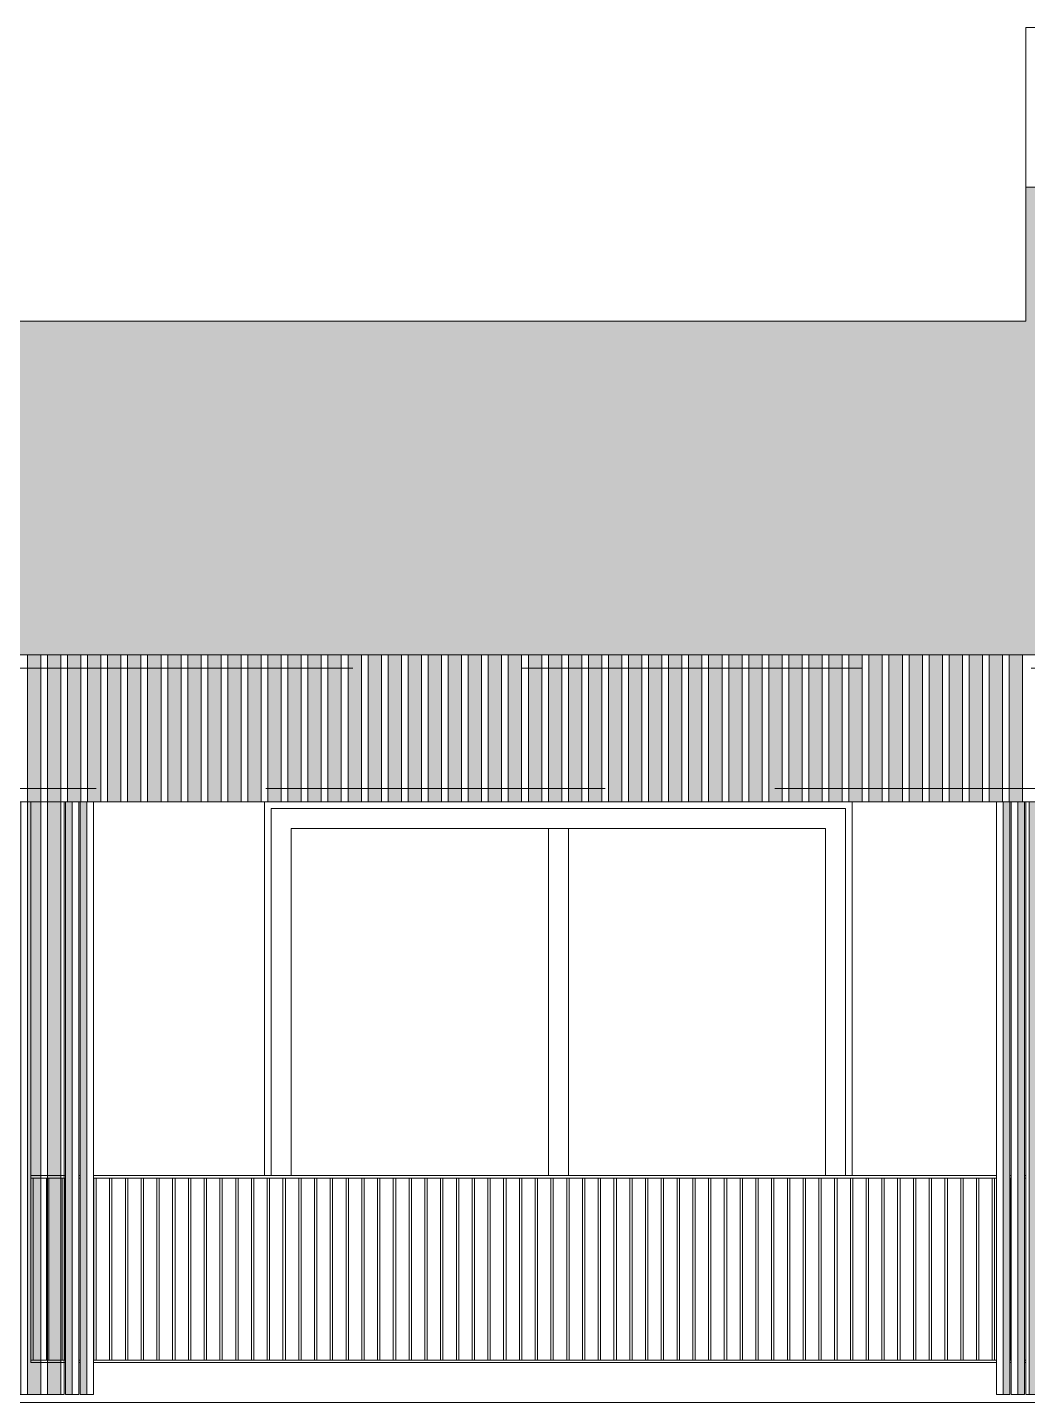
# Model space of a CAD drawing. Header units: metres. Extents: x -197 to 1099, y -24 to 14.
# Drawn here: x 742.76 to 746.5, y 3.36 to 8.5 of the extents above; entities that cross this region are included whole.
import ezdxf

# ---------------------------------------------------------------- set-up
doc = ezdxf.new("R2010")
doc.units = ezdxf.units.M
doc.header["$LTSCALE"] = 0.001
doc.linetypes.add('HIDDENX2', pattern=[19.05, 12.7, -6.35])
doc.layers.get('0').update_dxf_attribs({"lineweight": 13, "true_color": 0x000000})
for name, color, linetype, lineweight, true_color in [('Jach-Anotaciones-CalidaddeLínea  0.13', 7, 'Continuous', 13, 0x000000), ('Jach-Anotaciones-CalidaddeLínea 0.09', 7, 'Continuous', 9, 0x000000), ('Jach-Anotaciones-CalidaddeLínea 0.18', 7, 'Continuous', 18, 0x000000), ('Jach-Anotaciones-Hatch-Lum40%', 7, 'Continuous', 13, 0x999999), ('Jach-Anotaciones-Hatch-Lum50%', 9, 'Continuous', 13, 0x808080), ('JACH-Arq-Lineas-Proyeccion', 250, 'HIDDENX2', 13, 0x333333), ('JACH-Arq-Muros03Bajos', 7, 'Continuous', 13, 0x404040), ('JACH-Arq-Ventanas-BajasyPisoTecho', 7, 'Continuous', 13, 0x404040)]:
    doc.layers.add(name, color=color, linetype=linetype, lineweight=lineweight, true_color=true_color)

# ---------------------------------------------------------------- blocks, each defined once
blk = doc.blocks.new('A$Cb2f9599b')
at = {"lineweight": 0, "ltscale": 100}
blk.add_wipeout([(-0.0845, 2.091), (-0.0595, 2.091), (-0.0595, -0.129), (-0.0845, -0.129)], dxfattribs=at)
blk.add_wipeout([(-0.1095, 2.091), (-0.0845, 2.091), (-0.0845, -0.129), (-0.1095, -0.129)], dxfattribs=at)
at = {"layer": 'Jach-Anotaciones-Hatch-Lum40%', "lineweight": 0, "ltscale": 100}
h = blk.add_hatch(color=256, dxfattribs=at)
h.dxf.hatch_style = 1
h.paths.add_polyline_path([(-0.1095, 2.091), (-0.0845, 2.091), (-0.0845, -0.129), (-0.1095, -0.129)])
at = {"layer": 'Jach-Anotaciones-CalidaddeLínea 0.09', "lineweight": 0, "ltscale": 100}
for points in [[(-0.1095, 2.091), (-0.0845, 2.091), (-0.0845, -0.129), (-0.1095, -0.129)], [(-0.0845, 2.091), (-0.0595, 2.091), (-0.0595, -0.129), (-0.0845, -0.129)]]:
    blk.add_lwpolyline(points, close=True, dxfattribs=at)
blk = doc.blocks.new('A$Cbd59a7a6')
at = {"layer": 'Jach-Anotaciones-Hatch-Lum40%', "lineweight": 0, "ltscale": 100}
h = blk.add_hatch(color=256, dxfattribs=at)
h.dxf.hatch_style = 1
h.paths.add_polyline_path([(3.6125, -0.55), (3.6625, -0.55), (3.6625, -2.77), (3.6125, -2.77)])
h = blk.add_hatch(color=256, dxfattribs=at)
h.dxf.hatch_style = 1
h.paths.add_polyline_path([(3.6875, -0.55), (3.7375, -0.55), (3.7375, -2.77), (3.6875, -2.77)])
h = blk.add_hatch(color=256, dxfattribs=at)
h.dxf.hatch_style = 1
h.paths.add_polyline_path([(3.7625, -0.55), (3.8125, -0.55), (3.8125, -2.77), (3.7625, -2.77)])
h = blk.add_hatch(color=256, dxfattribs=at)
h.dxf.hatch_style = 1
h.paths.add_polyline_path([(3.8375, -0.55), (3.8875, -0.55), (3.8875, -2.77), (3.8375, -2.77)])
h = blk.add_hatch(color=256, dxfattribs=at)
h.dxf.hatch_style = 1
h.paths.add_polyline_path([(3.9125, -0.55), (3.9625, -0.55), (3.9625, -2.77), (3.9125, -2.77)])
h = blk.add_hatch(color=256, dxfattribs=at)
h.dxf.hatch_style = 1
h.paths.add_polyline_path([(3.9875, -0.55), (4.0375, -0.55), (4.0375, -2.77), (3.9875, -2.77)])
at = {"layer": 'Jach-Anotaciones-CalidaddeLínea 0.09', "lineweight": 0, "ltscale": 100}
for points in [[(3.6125, -0.55), (3.6625, -0.55), (3.6625, -2.77), (3.6125, -2.77)], [(3.6875, -0.55), (3.7375, -0.55), (3.7375, -2.77), (3.6875, -2.77)], [(3.7625, -0.55), (3.8125, -0.55), (3.8125, -2.77), (3.7625, -2.77)], [(3.8375, -0.55), (3.8875, -0.55), (3.8875, -2.77), (3.8375, -2.77)], [(3.9125, -0.55), (3.9625, -0.55), (3.9625, -2.77), (3.9125, -2.77)], [(3.9875, -0.55), (4.0375, -0.55), (4.0375, -2.77), (3.9875, -2.77)]]:
    blk.add_lwpolyline(points, close=True, dxfattribs=at)
at = {"layer": 'Jach-Anotaciones-CalidaddeLínea 0.18', "lineweight": 0, "ltscale": 100}
blk.add_lwpolyline([(3.6, -0.55), (4.05, -0.55), (4.05, -2.77), (3.6, -2.77)], close=True, dxfattribs=at)
blk = doc.blocks.new('A$C598ee789')
at = {"layer": 'Jach-Anotaciones-Hatch-Lum40%', "lineweight": 0, "ltscale": 100}
h = blk.add_hatch(color=256, dxfattribs=at)
h.dxf.hatch_style = 1
h.paths.add_polyline_path([(-11.5875, -2), (-11.5375, -2), (-11.5375, -2.55), (-11.5875, -2.55)])
h = blk.add_hatch(color=256, dxfattribs=at)
h.dxf.hatch_style = 1
h.paths.add_polyline_path([(-11.5125, -2), (-11.4625, -2), (-11.4625, -2.55), (-11.5125, -2.55)])
h = blk.add_hatch(color=256, dxfattribs=at)
h.dxf.hatch_style = 1
h.paths.add_polyline_path([(-11.4375, -2), (-11.3875, -2), (-11.3875, -2.55), (-11.4375, -2.55)])
h = blk.add_hatch(color=256, dxfattribs=at)
h.dxf.hatch_style = 1
h.paths.add_polyline_path([(-11.3625, -2), (-11.3125, -2), (-11.3125, -2.55), (-11.3625, -2.55)])
h = blk.add_hatch(color=256, dxfattribs=at)
h.dxf.hatch_style = 1
h.paths.add_polyline_path([(-11.2875, -2), (-11.2375, -2), (-11.2375, -2.55), (-11.2875, -2.55)])
h = blk.add_hatch(color=256, dxfattribs=at)
h.dxf.hatch_style = 1
h.paths.add_polyline_path([(-11.2125, -2), (-11.1625, -2), (-11.1625, -2.55), (-11.2125, -2.55)])
h = blk.add_hatch(color=256, dxfattribs=at)
h.dxf.hatch_style = 1
h.paths.add_polyline_path([(-11.1375, -2), (-11.0875, -2), (-11.0875, -2.55), (-11.1375, -2.55)])
h = blk.add_hatch(color=256, dxfattribs=at)
h.dxf.hatch_style = 1
h.paths.add_polyline_path([(-11.0625, -2), (-11.0125, -2), (-11.0125, -2.55), (-11.0625, -2.55)])
h = blk.add_hatch(color=256, dxfattribs=at)
h.dxf.hatch_style = 1
h.paths.add_polyline_path([(-10.9875, -2), (-10.9375, -2), (-10.9375, -2.55), (-10.9875, -2.55)])
h = blk.add_hatch(color=256, dxfattribs=at)
h.dxf.hatch_style = 1
h.paths.add_polyline_path([(-10.9125, -2), (-10.8625, -2), (-10.8625, -2.55), (-10.9125, -2.55)])
h = blk.add_hatch(color=256, dxfattribs=at)
h.dxf.hatch_style = 1
h.paths.add_polyline_path([(-10.8375, -2), (-10.7875, -2), (-10.7875, -2.55), (-10.8375, -2.55)])
h = blk.add_hatch(color=256, dxfattribs=at)
h.dxf.hatch_style = 1
h.paths.add_polyline_path([(-10.7625, -2), (-10.7125, -2), (-10.7125, -2.55), (-10.7625, -2.55)])
h = blk.add_hatch(color=256, dxfattribs=at)
h.dxf.hatch_style = 1
h.paths.add_polyline_path([(-10.6875, -2), (-10.6375, -2), (-10.6375, -2.55), (-10.6875, -2.55)])
h = blk.add_hatch(color=256, dxfattribs=at)
h.dxf.hatch_style = 1
h.paths.add_polyline_path([(-10.6125, -2), (-10.5625, -2), (-10.5625, -2.55), (-10.6125, -2.55)])
h = blk.add_hatch(color=256, dxfattribs=at)
h.dxf.hatch_style = 1
h.paths.add_polyline_path([(-10.5375, -2), (-10.4875, -2), (-10.4875, -2.55), (-10.5375, -2.55)])
h = blk.add_hatch(color=256, dxfattribs=at)
h.dxf.hatch_style = 1
h.paths.add_polyline_path([(-10.4625, -2), (-10.4125, -2), (-10.4125, -2.55), (-10.4625, -2.55)])
h = blk.add_hatch(color=256, dxfattribs=at)
h.dxf.hatch_style = 1
h.paths.add_polyline_path([(-10.3875, -2), (-10.3375, -2), (-10.3375, -2.55), (-10.3875, -2.55)])
h = blk.add_hatch(color=256, dxfattribs=at)
h.dxf.hatch_style = 1
h.paths.add_polyline_path([(-10.3125, -2), (-10.2625, -2), (-10.2625, -2.55), (-10.3125, -2.55)])
h = blk.add_hatch(color=256, dxfattribs=at)
h.dxf.hatch_style = 1
h.paths.add_polyline_path([(-10.2375, -2), (-10.1875, -2), (-10.1875, -2.55), (-10.2375, -2.55)])
h = blk.add_hatch(color=256, dxfattribs=at)
h.dxf.hatch_style = 1
h.paths.add_polyline_path([(-10.1625, -2), (-10.1125, -2), (-10.1125, -2.55), (-10.1625, -2.55)])
h = blk.add_hatch(color=256, dxfattribs=at)
h.dxf.hatch_style = 1
h.paths.add_polyline_path([(-10.0875, -2), (-10.0375, -2), (-10.0375, -2.55), (-10.0875, -2.55)])
h = blk.add_hatch(color=256, dxfattribs=at)
h.dxf.hatch_style = 1
h.paths.add_polyline_path([(-10.0125, -2), (-9.9625, -2), (-9.9625, -2.55), (-10.0125, -2.55)])
h = blk.add_hatch(color=256, dxfattribs=at)
h.dxf.hatch_style = 1
h.paths.add_polyline_path([(-9.9375, -2), (-9.8875, -2), (-9.8875, -2.55), (-9.9375, -2.55)])
h = blk.add_hatch(color=256, dxfattribs=at)
h.dxf.hatch_style = 1
h.paths.add_polyline_path([(-9.8625, -2), (-9.8125, -2), (-9.8125, -2.55), (-9.8625, -2.55)])
h = blk.add_hatch(color=256, dxfattribs=at)
h.dxf.hatch_style = 1
h.paths.add_polyline_path([(-9.7875, -2), (-9.7375, -2), (-9.7375, -2.55), (-9.7875, -2.55)])
h = blk.add_hatch(color=256, dxfattribs=at)
h.dxf.hatch_style = 1
h.paths.add_polyline_path([(-9.7125, -2), (-9.6625, -2), (-9.6625, -2.55), (-9.7125, -2.55)])
h = blk.add_hatch(color=256, dxfattribs=at)
h.dxf.hatch_style = 1
h.paths.add_polyline_path([(-9.6375, -2), (-9.5875, -2), (-9.5875, -2.55), (-9.6375, -2.55)])
h = blk.add_hatch(color=256, dxfattribs=at)
h.dxf.hatch_style = 1
h.paths.add_polyline_path([(-9.5625, -2), (-9.5125, -2), (-9.5125, -2.55), (-9.5625, -2.55)])
h = blk.add_hatch(color=256, dxfattribs=at)
h.dxf.hatch_style = 1
h.paths.add_polyline_path([(-9.4875, -2), (-9.4375, -2), (-9.4375, -2.55), (-9.4875, -2.55)])
h = blk.add_hatch(color=256, dxfattribs=at)
h.dxf.hatch_style = 1
h.paths.add_polyline_path([(-9.4125, -2), (-9.3625, -2), (-9.3625, -2.55), (-9.4125, -2.55)])
h = blk.add_hatch(color=256, dxfattribs=at)
h.dxf.hatch_style = 1
h.paths.add_polyline_path([(-9.3375, -2), (-9.2875, -2), (-9.2875, -2.55), (-9.3375, -2.55)])
h = blk.add_hatch(color=256, dxfattribs=at)
h.dxf.hatch_style = 1
h.paths.add_polyline_path([(-9.2625, -2), (-9.2125, -2), (-9.2125, -2.55), (-9.2625, -2.55)])
h = blk.add_hatch(color=256, dxfattribs=at)
h.dxf.hatch_style = 1
h.paths.add_polyline_path([(-9.1875, -2), (-9.1375, -2), (-9.1375, -2.55), (-9.1875, -2.55)])
h = blk.add_hatch(color=256, dxfattribs=at)
h.dxf.hatch_style = 1
h.paths.add_polyline_path([(-9.1125, -2), (-9.0625, -2), (-9.0625, -2.55), (-9.1125, -2.55)])
h = blk.add_hatch(color=256, dxfattribs=at)
h.dxf.hatch_style = 1
h.paths.add_polyline_path([(-9.0375, -2), (-8.9875, -2), (-8.9875, -2.55), (-9.0375, -2.55)])
h = blk.add_hatch(color=256, dxfattribs=at)
h.dxf.hatch_style = 1
h.paths.add_polyline_path([(-8.9625, -2), (-8.9125, -2), (-8.9125, -2.55), (-8.9625, -2.55)])
h = blk.add_hatch(color=256, dxfattribs=at)
h.dxf.hatch_style = 1
h.paths.add_polyline_path([(-8.8875, -2), (-8.8375, -2), (-8.8375, -2.55), (-8.8875, -2.55)])
h = blk.add_hatch(color=256, dxfattribs=at)
h.dxf.hatch_style = 1
h.paths.add_polyline_path([(-8.8125, -2), (-8.7625, -2), (-8.7625, -2.55), (-8.8125, -2.55)])
h = blk.add_hatch(color=256, dxfattribs=at)
h.dxf.hatch_style = 1
h.paths.add_polyline_path([(-8.7375, -2), (-8.6875, -2), (-8.6875, -2.55), (-8.7375, -2.55)])
h = blk.add_hatch(color=256, dxfattribs=at)
h.dxf.hatch_style = 1
h.paths.add_polyline_path([(-8.6625, -2), (-8.6125, -2), (-8.6125, -2.55), (-8.6625, -2.55)])
h = blk.add_hatch(color=256, dxfattribs=at)
h.dxf.hatch_style = 1
h.paths.add_polyline_path([(-8.5875, -2), (-8.5375, -2), (-8.5375, -2.55), (-8.5875, -2.55)])
h = blk.add_hatch(color=256, dxfattribs=at)
h.dxf.hatch_style = 1
h.paths.add_polyline_path([(-8.5125, -2), (-8.4625, -2), (-8.4625, -2.55), (-8.5125, -2.55)])
h = blk.add_hatch(color=256, dxfattribs=at)
h.dxf.hatch_style = 1
h.paths.add_polyline_path([(-8.4375, -2), (-8.3875, -2), (-8.3875, -2.55), (-8.4375, -2.55)])
h = blk.add_hatch(color=256, dxfattribs=at)
h.dxf.hatch_style = 1
h.paths.add_polyline_path([(-8.3625, -2), (-8.3125, -2), (-8.3125, -2.55), (-8.3625, -2.55)])
h = blk.add_hatch(color=256, dxfattribs=at)
h.dxf.hatch_style = 1
h.paths.add_polyline_path([(-8.2875, -2), (-8.2375, -2), (-8.2375, -2.55), (-8.2875, -2.55)])
h = blk.add_hatch(color=256, dxfattribs=at)
h.dxf.hatch_style = 1
h.paths.add_polyline_path([(-8.2125, -2), (-8.1625, -2), (-8.1625, -2.55), (-8.2125, -2.55)])
h = blk.add_hatch(color=256, dxfattribs=at)
h.dxf.hatch_style = 1
h.paths.add_polyline_path([(-8.1375, -2), (-8.0875, -2), (-8.0875, -2.55), (-8.1375, -2.55)])
h = blk.add_hatch(color=256, dxfattribs=at)
h.dxf.hatch_style = 1
h.paths.add_polyline_path([(-8.0625, -2), (-8.0125, -2), (-8.0125, -2.55), (-8.0625, -2.55)])
h = blk.add_hatch(color=256, dxfattribs=at)
h.dxf.hatch_style = 1
h.paths.add_polyline_path([(-7.9875, -2), (-7.9375, -2), (-7.9375, -2.55), (-7.9875, -2.55)])
h = blk.add_hatch(color=256, dxfattribs=at)
h.dxf.hatch_style = 1
h.paths.add_polyline_path([(-7.9125, -2), (-7.8625, -2), (-7.8625, -2.55), (-7.9125, -2.55)])
at = {"layer": 'Jach-Anotaciones-CalidaddeLínea 0.09', "lineweight": 0, "ltscale": 100}
for points in [[(-11.5875, -2), (-11.5375, -2), (-11.5375, -2.55), (-11.5875, -2.55)], [(-11.5125, -2), (-11.4625, -2), (-11.4625, -2.55), (-11.5125, -2.55)], [(-11.4375, -2), (-11.3875, -2), (-11.3875, -2.55), (-11.4375, -2.55)], [(-11.3625, -2), (-11.3125, -2), (-11.3125, -2.55), (-11.3625, -2.55)], [(-11.2875, -2), (-11.2375, -2), (-11.2375, -2.55), (-11.2875, -2.55)], [(-11.2125, -2), (-11.1625, -2), (-11.1625, -2.55), (-11.2125, -2.55)], [(-11.1375, -2), (-11.0875, -2), (-11.0875, -2.55), (-11.1375, -2.55)], [(-11.0625, -2), (-11.0125, -2), (-11.0125, -2.55), (-11.0625, -2.55)], [(-10.9875, -2), (-10.9375, -2), (-10.9375, -2.55), (-10.9875, -2.55)], [(-10.9125, -2), (-10.8625, -2), (-10.8625, -2.55), (-10.9125, -2.55)], [(-10.8375, -2), (-10.7875, -2), (-10.7875, -2.55), (-10.8375, -2.55)], [(-10.7625, -2), (-10.7125, -2), (-10.7125, -2.55), (-10.7625, -2.55)], [(-10.6875, -2), (-10.6375, -2), (-10.6375, -2.55), (-10.6875, -2.55)], [(-10.6125, -2), (-10.5625, -2), (-10.5625, -2.55), (-10.6125, -2.55)], [(-10.5375, -2), (-10.4875, -2), (-10.4875, -2.55), (-10.5375, -2.55)], [(-10.4625, -2), (-10.4125, -2), (-10.4125, -2.55), (-10.4625, -2.55)], [(-10.3875, -2), (-10.3375, -2), (-10.3375, -2.55), (-10.3875, -2.55)], [(-10.3125, -2), (-10.2625, -2), (-10.2625, -2.55), (-10.3125, -2.55)], [(-10.2375, -2), (-10.1875, -2), (-10.1875, -2.55), (-10.2375, -2.55)], [(-10.1625, -2), (-10.1125, -2), (-10.1125, -2.55), (-10.1625, -2.55)], [(-10.0875, -2), (-10.0375, -2), (-10.0375, -2.55), (-10.0875, -2.55)], [(-10.0125, -2), (-9.9625, -2), (-9.9625, -2.55), (-10.0125, -2.55)], [(-9.9375, -2), (-9.8875, -2), (-9.8875, -2.55), (-9.9375, -2.55)], [(-9.8625, -2), (-9.8125, -2), (-9.8125, -2.55), (-9.8625, -2.55)], [(-9.7875, -2), (-9.7375, -2), (-9.7375, -2.55), (-9.7875, -2.55)], [(-9.7125, -2), (-9.6625, -2), (-9.6625, -2.55), (-9.7125, -2.55)], [(-9.6375, -2), (-9.5875, -2), (-9.5875, -2.55), (-9.6375, -2.55)], [(-9.5625, -2), (-9.5125, -2), (-9.5125, -2.55), (-9.5625, -2.55)], [(-9.4875, -2), (-9.4375, -2), (-9.4375, -2.55), (-9.4875, -2.55)], [(-9.4125, -2), (-9.3625, -2), (-9.3625, -2.55), (-9.4125, -2.55)], [(-9.3375, -2), (-9.2875, -2), (-9.2875, -2.55), (-9.3375, -2.55)], [(-9.2625, -2), (-9.2125, -2), (-9.2125, -2.55), (-9.2625, -2.55)], [(-9.1875, -2), (-9.1375, -2), (-9.1375, -2.55), (-9.1875, -2.55)], [(-9.1125, -2), (-9.0625, -2), (-9.0625, -2.55), (-9.1125, -2.55)], [(-9.0375, -2), (-8.9875, -2), (-8.9875, -2.55), (-9.0375, -2.55)], [(-8.9625, -2), (-8.9125, -2), (-8.9125, -2.55), (-8.9625, -2.55)], [(-8.8875, -2), (-8.8375, -2), (-8.8375, -2.55), (-8.8875, -2.55)], [(-8.8125, -2), (-8.7625, -2), (-8.7625, -2.55), (-8.8125, -2.55)], [(-8.7375, -2), (-8.6875, -2), (-8.6875, -2.55), (-8.7375, -2.55)], [(-8.6625, -2), (-8.6125, -2), (-8.6125, -2.55), (-8.6625, -2.55)], [(-8.5875, -2), (-8.5375, -2), (-8.5375, -2.55), (-8.5875, -2.55)], [(-8.5125, -2), (-8.4625, -2), (-8.4625, -2.55), (-8.5125, -2.55)], [(-8.4375, -2), (-8.3875, -2), (-8.3875, -2.55), (-8.4375, -2.55)], [(-8.3625, -2), (-8.3125, -2), (-8.3125, -2.55), (-8.3625, -2.55)], [(-8.2875, -2), (-8.2375, -2), (-8.2375, -2.55), (-8.2875, -2.55)], [(-8.2125, -2), (-8.1625, -2), (-8.1625, -2.55), (-8.2125, -2.55)], [(-8.1375, -2), (-8.0875, -2), (-8.0875, -2.55), (-8.1375, -2.55)], [(-8.0625, -2), (-8.0125, -2), (-8.0125, -2.55), (-8.0625, -2.55)], [(-7.9875, -2), (-7.9375, -2), (-7.9375, -2.55), (-7.9875, -2.55)], [(-7.9125, -2), (-7.8625, -2), (-7.8625, -2.55), (-7.9125, -2.55)]]:
    blk.add_lwpolyline(points, close=True, dxfattribs=at)
at = {"layer": 'Jach-Anotaciones-CalidaddeLínea 0.18', "lineweight": 0, "ltscale": 100}
blk.add_lwpolyline([(-15.5, -2), (0.15, -2), (0.15, -2.55), (-15.5, -2.55)], close=True, dxfattribs=at)
at = {"layer": 'JACH-Arq-Lineas-Proyeccion', "lineweight": 0, "ltscale": 100}
blk.add_lwpolyline([(-15.45, -2.05), (0.1, -2.05), (0.1, -2.5), (-15.45, -2.5)], close=True, dxfattribs=at)
blk = doc.blocks.new('A$C55ff94a2')
at = {"lineweight": 0, "ltscale": 100}
for name, p in [('A$C598ee789', (0, 0)), ('A$Cbd59a7a6', (-15.5, -2)), ('A$Cbd59a7a6', (-11.45, -2))]:
    blk.add_blockref(name, p, dxfattribs=at)
blk = doc.blocks.new('A$Ccf8239d7')
at = {"layer": 'JACH-Arq-Ventanas-BajasyPisoTecho', "ltscale": 100}
blk.add_blockref('A$C55ff94a2', (15.5, 2), dxfattribs=at)

msp = doc.modelspace()

# ---------------------------------------------------------------- hatches: boundary and pattern name
at = {"layer": 'Jach-Anotaciones-Hatch-Lum50%', "ltscale": 100}
h = msp.add_hatch(dxfattribs=at)
h.set_pattern_fill('218', color=256, scale=0.13, pattern_type=2)
h.set_pattern_definition([(0, (470.19928, 0.04875), (0.26, 0.13), [0.0325, -0.2275]), (0, (470.19928, 0.065), (0.26, 0.13), [0.0325, -0.0975]), (0, (470.32928, 0.08125), (0.26, 0.13), [0.0325, -0.2275]), (0, (470.13428, 0), (0.26, 0.13), [0.01625, -0.13, 0.01625, -0.0975]), (45, (470.15053, 0.0325), (0, 0.13), [0.02298097, -0.34471456]), (45, (470.13428, 0.08125), (0, 0.13), [0.016419, -0.35127653]), (45, (470.13428, 0.0975), (0, 0.13), [0.019695, -0.34800053]), (135, (470.29678, 0.0975), (1e-17, 0.13), [0.019695, -0.34800053]), (135, (470.29678, 0.08125), (1e-17, 0.13), [0.016419, -0.35127653]), (135, (470.28053, 0.0325), (1e-17, 0.13), [0.02298097, -0.34471456]), (26.56505, (470.16678, 0.0325), (-7e-12, 0.13), [0.0363361, -0.25435273]), (26.56505, (470.16678, 0.04875), (-7e-12, 0.13), [0.0363361, -0.25435273]), (26.56505, (470.10178, 0.065), (-7e-12, 0.13), [0.0363361, -0.25435273]), (26.56505, (470.10178, 0.08125), (-7e-12, 0.13), [0.0363361, -0.25435273]), (63.43495, (470.13428, 0), (7e-12, 0.13), [0.0363361, -0.54504157]), (63.43495, (470.15053, 0), (7e-12, 0.13), [0.0363361, -0.54504157]), (116.56505, (470.28053, 0), (-7e-12, 0.13), [0.0363361, -0.54504157]), (116.56505, (470.29678, 0), (-7e-12, 0.13), [0.0363361, -0.54504157]), (153.43495, (470.26428, 0.0325), (7e-12, 0.13), [0.0363361, -0.25435273]), (153.43495, (470.26428, 0.04875), (7e-12, 0.13), [0.0363361, -0.25435273]), (153.43495, (470.32928, 0.065), (7e-12, 0.13), [0.0363361, -0.25435273]), (153.43495, (470.32928, 0.08125), (7e-12, 0.13), [0.0363361, -0.25435273]), (82.8749837, (470.134282, 0), (6e-14, 0.13), [0.13101166, -1.96517535]), (97.1250163, (470.296782, 0), (-6e-14, 0.13), [0.13101166, -1.96517535])])
h.paths.add_polyline_path([(738.84687, 6.15), (738.84687, 7.4), (746.49687, 7.4), (746.49687, 7.90159), (751.24687, 7.90159), (751.24687, 6.15)])

# ---------------------------------------------------------------- linework, layer by layer
at = {"layer": 'Jach-Anotaciones-CalidaddeLínea  0.13', "ltscale": 100}
for points in [[(746.49687, 8.5), (747.99687, 8.5), (747.99687, 7.90159), (746.49687, 7.90159)], [(738.84687, 6.15), (738.84687, 7.4), (746.49687, 7.4), (746.49687, 7.90159), (751.24687, 7.90159), (751.24687, 6.15)], [(754.34687, 3.35), (754.34687, 3.5), (754.49687, 3.5), (754.49687, 6.15), (738.84687, 6.15), (738.84687, 7.55), (733.02077, 7.55), (733.02077, 3.5), (733.17077, 3.5), (733.17077, 3.35)], [(742.77187, 5.6), (746.49687, 5.6), (746.49687, 3.5), (742.77187, 3.5)], [(743.64687, 5.6), (745.84687, 5.6), (745.84687, 3.5), (743.64687, 3.5)], [(743.67187, 5.575), (745.82187, 5.575), (745.82187, 3.525), (743.67187, 3.525)], [(743.74687, 5.5), (745.74687, 5.5), (745.74687, 3.6), (743.74687, 3.6)]]:
    msp.add_lwpolyline(points, close=True, dxfattribs=at)
at = {"layer": 'JACH-Arq-Muros03Bajos', "ltscale": 100}
msp.add_lwpolyline([(742.77187, 4.2), (746.49687, 4.2), (746.49687, 3.5), (742.77187, 3.5)], close=True, dxfattribs=at)
at = {"layer": 'JACH-Arq-Ventanas-BajasyPisoTecho', "ltscale": 100}
msp.add_lwpolyline([(744.70937, 5.5), (744.78437, 5.5), (744.78437, 3.6), (744.70937, 3.6)], close=True, dxfattribs=at)

# ---------------------------------------------------------------- next in the draw order: wipeouts: each hides what was drawn before it
at = {"ltscale": 100}
msp.add_wipeout([(742.77187, 4.2), (746.49687, 4.2), (746.49687, 3.5), (742.77187, 3.5)], dxfattribs=at).dxf.layer = 'JACH-Arq-Muros03Bajos'

# ---------------------------------------------------------------- next in the draw order: linework, layer by layer
at = {"layer": 'Jach-Anotaciones-CalidaddeLínea  0.13', "ltscale": 100}
for points in [[(742.77187, 4.191), (746.49687, 4.191), (746.49687, 4.2), (742.77187, 4.2)], [(742.77187, 3.5), (746.49687, 3.5), (746.49687, 3.509), (742.77187, 3.509)]]:
    msp.add_lwpolyline(points, close=True, dxfattribs=at)
at = {"layer": 'Jach-Anotaciones-CalidaddeLínea 0.09', "ltscale": 100}
for points in [[(742.77187, 4.191), (742.78087, 4.191), (742.78087, 3.509), (742.77187, 3.509)], [(742.83087, 4.191), (742.83987, 4.191), (742.83987, 3.509), (742.83087, 3.509)], [(742.88987, 4.191), (742.89887, 4.191), (742.89887, 3.509), (742.88987, 3.509)], [(742.94887, 4.191), (742.95787, 4.191), (742.95787, 3.509), (742.94887, 3.509)], [(743.00787, 4.191), (743.01687, 4.191), (743.01687, 3.509), (743.00787, 3.509)], [(743.06687, 4.191), (743.07587, 4.191), (743.07587, 3.509), (743.06687, 3.509)], [(743.12587, 4.191), (743.13487, 4.191), (743.13487, 3.509), (743.12587, 3.509)], [(743.18487, 4.191), (743.19387, 4.191), (743.19387, 3.509), (743.18487, 3.509)], [(743.24387, 4.191), (743.25287, 4.191), (743.25287, 3.509), (743.24387, 3.509)], [(743.30287, 4.191), (743.31187, 4.191), (743.31187, 3.509), (743.30287, 3.509)], [(743.36187, 4.191), (743.37087, 4.191), (743.37087, 3.509), (743.36187, 3.509)], [(743.42087, 4.191), (743.42987, 4.191), (743.42987, 3.509), (743.42087, 3.509)], [(743.47987, 4.191), (743.48887, 4.191), (743.48887, 3.509), (743.47987, 3.509)], [(743.53887, 4.191), (743.54787, 4.191), (743.54787, 3.509), (743.53887, 3.509)], [(743.59787, 4.191), (743.60687, 4.191), (743.60687, 3.509), (743.59787, 3.509)], [(743.65687, 4.191), (743.66587, 4.191), (743.66587, 3.509), (743.65687, 3.509)], [(743.71587, 4.191), (743.72487, 4.191), (743.72487, 3.509), (743.71587, 3.509)], [(743.77487, 4.191), (743.78387, 4.191), (743.78387, 3.509), (743.77487, 3.509)], [(743.83387, 4.191), (743.84287, 4.191), (743.84287, 3.509), (743.83387, 3.509)], [(743.89287, 4.191), (743.90187, 4.191), (743.90187, 3.509), (743.89287, 3.509)], [(743.95187, 4.191), (743.96087, 4.191), (743.96087, 3.509), (743.95187, 3.509)], [(744.01087, 4.191), (744.01987, 4.191), (744.01987, 3.509), (744.01087, 3.509)], [(744.06987, 4.191), (744.07887, 4.191), (744.07887, 3.509), (744.06987, 3.509)], [(744.12887, 4.191), (744.13787, 4.191), (744.13787, 3.509), (744.12887, 3.509)], [(744.18787, 4.191), (744.19687, 4.191), (744.19687, 3.509), (744.18787, 3.509)], [(744.24687, 4.191), (744.25587, 4.191), (744.25587, 3.509), (744.24687, 3.509)], [(744.30587, 4.191), (744.31487, 4.191), (744.31487, 3.509), (744.30587, 3.509)], [(744.36487, 4.191), (744.37387, 4.191), (744.37387, 3.509), (744.36487, 3.509)], [(744.42387, 4.191), (744.43287, 4.191), (744.43287, 3.509), (744.42387, 3.509)], [(744.48287, 4.191), (744.49187, 4.191), (744.49187, 3.509), (744.48287, 3.509)], [(744.54187, 4.191), (744.55087, 4.191), (744.55087, 3.509), (744.54187, 3.509)], [(744.60087, 4.191), (744.60987, 4.191), (744.60987, 3.509), (744.60087, 3.509)], [(744.65987, 4.191), (744.66887, 4.191), (744.66887, 3.509), (744.65987, 3.509)], [(744.71887, 4.191), (744.72787, 4.191), (744.72787, 3.509), (744.71887, 3.509)], [(744.77787, 4.191), (744.78687, 4.191), (744.78687, 3.509), (744.77787, 3.509)], [(744.83687, 4.191), (744.84587, 4.191), (744.84587, 3.509), (744.83687, 3.509)], [(744.89587, 4.191), (744.90487, 4.191), (744.90487, 3.509), (744.89587, 3.509)], [(744.95487, 4.191), (744.96387, 4.191), (744.96387, 3.509), (744.95487, 3.509)], [(745.01387, 4.191), (745.02287, 4.191), (745.02287, 3.509), (745.01387, 3.509)], [(745.07287, 4.191), (745.08187, 4.191), (745.08187, 3.509), (745.07287, 3.509)], [(745.13187, 4.191), (745.14087, 4.191), (745.14087, 3.509), (745.13187, 3.509)], [(745.19087, 4.191), (745.19987, 4.191), (745.19987, 3.509), (745.19087, 3.509)], [(745.24987, 4.191), (745.25887, 4.191), (745.25887, 3.509), (745.24987, 3.509)], [(745.30887, 4.191), (745.31787, 4.191), (745.31787, 3.509), (745.30887, 3.509)], [(745.36787, 4.191), (745.37687, 4.191), (745.37687, 3.509), (745.36787, 3.509)], [(745.42687, 4.191), (745.43587, 4.191), (745.43587, 3.509), (745.42687, 3.509)], [(745.48587, 4.191), (745.49487, 4.191), (745.49487, 3.509), (745.48587, 3.509)], [(745.54487, 4.191), (745.55387, 4.191), (745.55387, 3.509), (745.54487, 3.509)], [(745.60387, 4.191), (745.61287, 4.191), (745.61287, 3.509), (745.60387, 3.509)], [(745.66287, 4.191), (745.67187, 4.191), (745.67187, 3.509), (745.66287, 3.509)], [(745.72187, 4.191), (745.73087, 4.191), (745.73087, 3.509), (745.72187, 3.509)], [(745.78087, 4.191), (745.78987, 4.191), (745.78987, 3.509), (745.78087, 3.509)], [(745.83987, 4.191), (745.84887, 4.191), (745.84887, 3.509), (745.83987, 3.509)], [(745.89887, 4.191), (745.90787, 4.191), (745.90787, 3.509), (745.89887, 3.509)], [(745.95787, 4.191), (745.96687, 4.191), (745.96687, 3.509), (745.95787, 3.509)], [(746.01687, 4.191), (746.02587, 4.191), (746.02587, 3.509), (746.01687, 3.509)], [(746.07587, 4.191), (746.08487, 4.191), (746.08487, 3.509), (746.07587, 3.509)], [(746.13487, 4.191), (746.14387, 4.191), (746.14387, 3.509), (746.13487, 3.509)], [(746.19387, 4.191), (746.20287, 4.191), (746.20287, 3.509), (746.19387, 3.509)], [(746.25287, 4.191), (746.26187, 4.191), (746.26187, 3.509), (746.25287, 3.509)], [(746.31187, 4.191), (746.32087, 4.191), (746.32087, 3.509), (746.31187, 3.509)], [(746.37087, 4.191), (746.37987, 4.191), (746.37987, 3.509), (746.37087, 3.509)], [(746.42987, 4.191), (746.43887, 4.191), (746.43887, 3.509), (746.42987, 3.509)], [(746.48787, 4.191), (746.49687, 4.191), (746.49687, 3.509), (746.48787, 3.509)]]:
    msp.add_lwpolyline(points, close=True, dxfattribs=at)

# ---------------------------------------------------------------- next in the draw order: block references
at = {"ltscale": 100}
msp.add_blockref('A$Cb2f9599b', (743.01137, 3.509), dxfattribs=at)
at = {"ltscale": 100, "xscale": -1}
msp.add_blockref('A$Cb2f9599b', (746.38237, 3.509), dxfattribs=at)

# ---------------------------------------------------------------- next in the draw order: block references
at = {"ltscale": 100}
msp.add_blockref('A$Cb2f9599b', (743.06637, 3.509), dxfattribs=at)
at = {"ltscale": 100, "xscale": -1}
msp.add_blockref('A$Cb2f9599b', (746.32737, 3.509), dxfattribs=at)

# ---------------------------------------------------------------- next in the draw order: linework, layer by layer
at = {"layer": 'Jach-Anotaciones-CalidaddeLínea 0.18', "ltscale": 100}
for points in [[(742.90187, 5.6), (742.95187, 5.6), (742.95187, 3.38), (742.90187, 3.38)], [(742.95687, 5.6), (743.00687, 5.6), (743.00687, 3.38), (742.95687, 3.38)]]:
    msp.add_lwpolyline(points, close=True, dxfattribs=at)

# ---------------------------------------------------------------- next in the draw order: block references
at = {"layer": 'Jach-Anotaciones-CalidaddeLínea 0.09', "ltscale": 100}
msp.add_blockref('A$Ccf8239d7', (738.84687, 6.15), dxfattribs=at)

doc.saveas('drawing.dxf')
